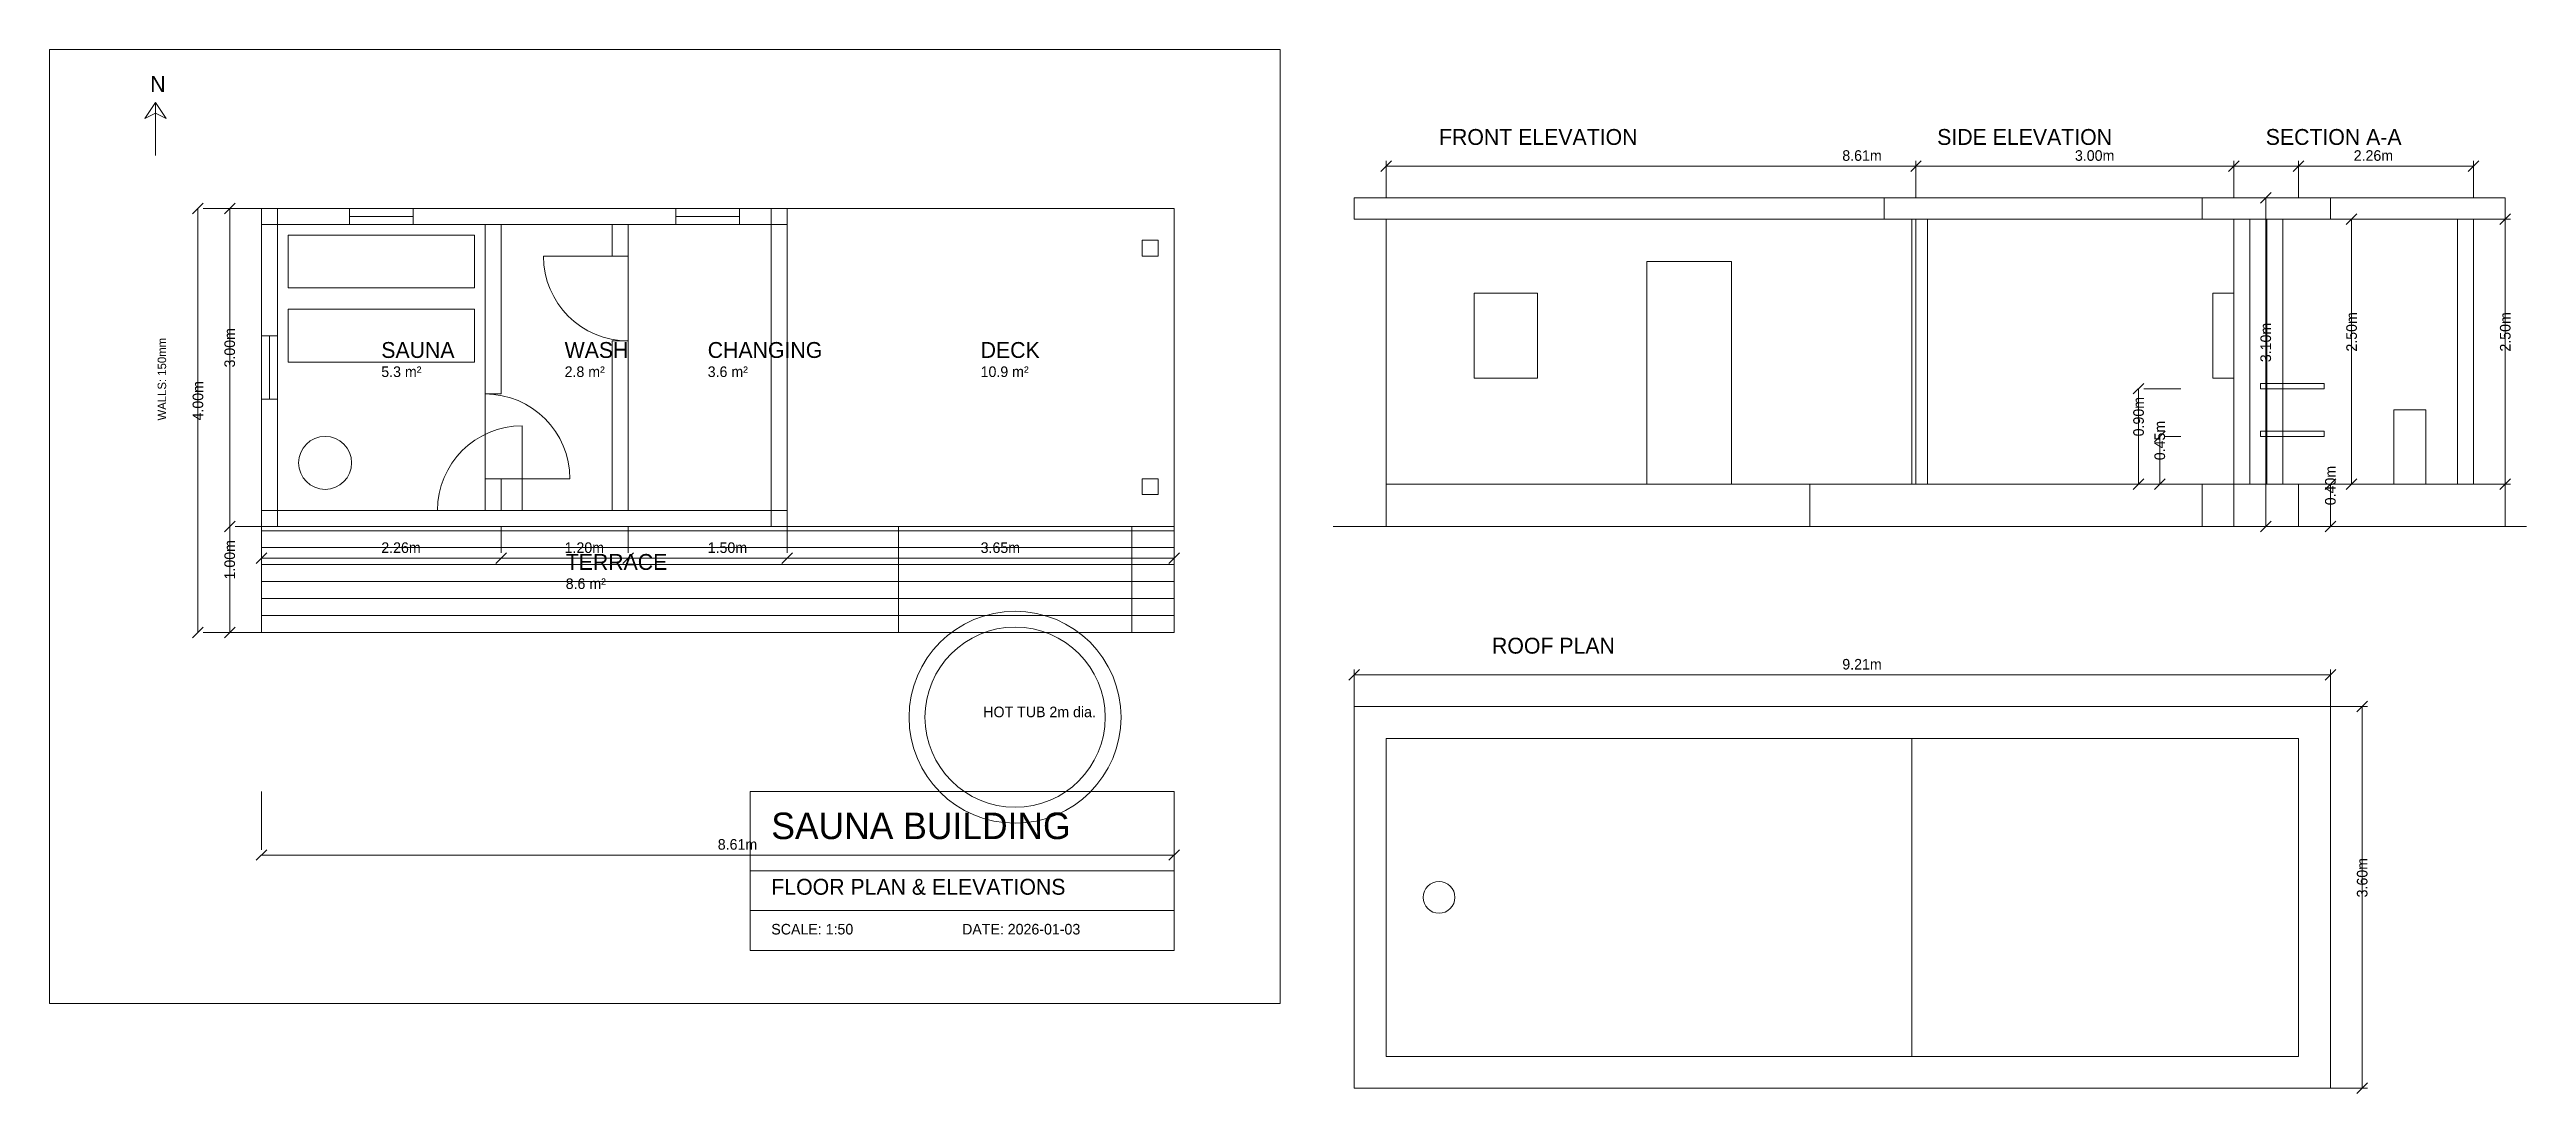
# Model space of a CAD drawing. Header units: metres. Extents: x -2 to 21.4, y -4.3 to 5.5.
import ezdxf

# ---------------------------------------------------------------- set-up
doc = ezdxf.new("R2010")
doc.units = ezdxf.units.M
doc.header["$MEASUREMENT"] = 0
for name, color, linetype, lineweight in [('A-ANNO', 7, 'CONTINUOUS', 0), ('A-ANNO-TTLB', 7, 'CONTINUOUS', 0), ('A-DECK', 30, 'CONTINUOUS', 0), ('A-DECK-PATT', 8, 'CONTINUOUS', 0), ('A-DIMS', 2, 'CONTINUOUS', 0), ('A-DOOR', 3, 'CONTINUOUS', 0), ('A-ELEV', 7, 'CONTINUOUS', 0), ('A-FIXT', 1, 'CONTINUOUS', 0), ('A-GLAZ', 4, 'CONTINUOUS', 0), ('A-PLMB-FIXT', 4, 'CONTINUOUS', 0), ('A-ROOF', 1, 'CONTINUOUS', 0), ('A-SECT', 7, 'CONTINUOUS', 0), ('A-TEXT', 7, 'CONTINUOUS', 0), ('A-WALL', 7, 'CONTINUOUS', 0), ('A-WALL-INTR', 8, 'CONTINUOUS', 0)]:
    doc.layers.add(name, color=color, linetype=linetype, lineweight=lineweight)

msp = doc.modelspace()

# ---------------------------------------------------------------- linework, layer by layer
at = {"layer": 'A-ANNO', "lineweight": 0}
msp.add_line((-1, 4.5), (-1, 5), dxfattribs=at)
msp.add_lwpolyline([(-1, 5), (-1.1, 4.85), (-1, 4.9), (-0.9, 4.85), (-1, 5)], dxfattribs=at)
at = {"layer": 'A-ANNO-TTLB', "lineweight": 0}
for p, q in [((4.61, -2.25), (8.61, -2.25)), ((4.61, -2.625), (8.61, -2.625))]:
    msp.add_line(p, q, dxfattribs=at)
for points in [[(-2, -3.5), (9.61, -3.5), (9.61, 5.5), (-2, 5.5), (-2, -3.5)], [(4.61, -3), (8.61, -3), (8.61, -1.5), (4.61, -1.5), (4.61, -3)]]:
    msp.add_lwpolyline(points, dxfattribs=at)
at = {"layer": 'A-DECK', "lineweight": 0}
for points in [[(10.61, 1), (10.61, 1.4), (19.22, 1.4), (19.22, 1)], [(14.61, 1), (14.61, 1.4), (18.61, 1.4), (18.61, 1)], [(18.31, 1), (18.31, 1.4), (21.17, 1.4), (21.17, 1)], [(0, 0), (8.61, 0), (8.61, 1), (0, 1), (0, 0)]]:
    msp.add_lwpolyline(points, dxfattribs=at)
at = {"layer": 'A-DECK-PATT', "lineweight": 0}
for p, q in [((0, 0.96), (8.61, 0.96)), ((0, 0.8), (8.61, 0.8)), ((0, 0.64), (8.61, 0.64)), ((0, 0.48), (8.61, 0.48)), ((0, 0.32), (8.61, 0.32)), ((0, 0.16), (8.61, 0.16))]:
    msp.add_line(p, q, dxfattribs=at)
at = {"layer": 'A-DIMS', "lineweight": 0}
for p, q in [((10.56, 4.35), (10.66, 4.45)), ((10.61, 4.1), (10.61, 4.45)), ((15.56, 4.35), (15.66, 4.45)), ((15.61, 4.1), (15.61, 4.45)), ((18.56, 4.35), (18.66, 4.45)), ((18.56, 4.35), (18.66, 4.45)), ((18.61, 4.1), (18.61, 4.45)), ((18.61, 4.1), (18.61, 4.45)), ((19.17, 4.35), (19.27, 4.45)), ((19.22, 4.1), (19.22, 4.45)), ((20.82, 4.35), (20.92, 4.45)), ((20.87, 4.1), (20.87, 4.45)), ((10.61, 4.4), (19.22, 4.4)), ((15.61, 4.4), (18.61, 4.4)), ((18.61, 4.4), (20.87, 4.4)), ((-0.65, 3.95), (-0.55, 4.05)), ((-0.6, 0), (-0.6, 4)), ((0, 4), (-0.55, 4)), ((-0.35, 3.95), (-0.25, 4.05)), ((-0.3, 1), (-0.3, 4)), ((0, 4), (-0.25, 4)), ((18.61, 4.1), (18.96, 4.1)), ((18.86, 4.05), (18.96, 4.15)), ((18.91, 1), (18.91, 4.1)), ((19.22, 3.9), (19.77, 3.9)), ((19.67, 3.85), (19.77, 3.95)), ((19.72, 1.4), (19.72, 3.9)), ((20.87, 3.9), (21.22, 3.9)), ((21.12, 3.85), (21.22, 3.95)), ((21.17, 1.4), (21.17, 3.9)), ((17.66, 2.25), (17.76, 2.35)), ((17.71, 1.4), (17.71, 2.3)), ((18.11, 2.3), (17.76, 2.3)), ((17.86, 1.8), (17.96, 1.9)), ((17.91, 1.4), (17.91, 1.85)), ((18.11, 1.85), (17.96, 1.85)), ((17.66, 1.35), (17.76, 1.45)), ((17.86, 1.35), (17.96, 1.45)), ((19.47, 1.35), (19.57, 1.45)), ((19.67, 1.35), (19.77, 1.45)), ((21.12, 1.35), (21.22, 1.45)), ((18.11, 1.4), (17.76, 1.4)), ((18.11, 1.4), (17.96, 1.4)), ((19.22, 1.4), (19.57, 1.4)), ((19.22, 1.4), (19.77, 1.4)), ((19.52, 1), (19.52, 1.4)), ((20.87, 1.4), (21.22, 1.4)), ((-0.35, 0.95), (-0.25, 1.05)), ((-0.35, 0.95), (-0.25, 1.05)), ((-0.3, 0), (-0.3, 1)), ((0, 1), (-0.25, 1)), ((0, 1), (-0.25, 1)), ((0, 1), (0, 0.75)), ((2.26, 1), (2.26, 0.75)), ((2.26, 1), (2.26, 0.75)), ((3.46, 1), (3.46, 0.75)), ((3.46, 1), (3.46, 0.75)), ((4.96, 1), (4.96, 0.75)), ((4.96, 1), (4.96, 0.75)), ((8.61, 1), (8.61, 0.75)), ((18.61, 1), (18.96, 1)), ((18.86, 0.95), (18.96, 1.05)), ((19.22, 1), (19.57, 1)), ((19.47, 0.95), (19.57, 1.05)), ((-0.05, 0.65), (0.05, 0.75)), ((2.21, 0.65), (2.31, 0.75)), ((2.21, 0.65), (2.31, 0.75)), ((3.41, 0.65), (3.51, 0.75)), ((3.41, 0.65), (3.51, 0.75)), ((4.91, 0.65), (5.01, 0.75)), ((4.91, 0.65), (5.01, 0.75)), ((8.56, 0.65), (8.66, 0.75)), ((0, 0.7), (2.26, 0.7)), ((2.26, 0.7), (3.46, 0.7)), ((3.46, 0.7), (4.96, 0.7)), ((4.96, 0.7), (8.61, 0.7)), ((-0.65, -0.05), (-0.55, 0.05)), ((0, 0), (-0.55, 0)), ((-0.35, -0.05), (-0.25, 0.05)), ((0, 0), (-0.25, 0)), ((10.26, -0.45), (10.36, -0.35)), ((10.31, -0.7), (10.31, -0.35)), ((10.31, -0.4), (19.52, -0.4)), ((19.47, -0.45), (19.57, -0.35)), ((19.52, -0.7), (19.52, -0.35)), ((19.52, -0.7), (19.87, -0.7)), ((19.77, -0.75), (19.87, -0.65)), ((19.82, -4.3), (19.82, -0.7)), ((0, -1.5), (0, -2.05)), ((8.61, -1.5), (8.61, -2.05)), ((-0.05, -2.15), (0.05, -2.05)), ((0, -2.1), (8.61, -2.1)), ((8.56, -2.15), (8.66, -2.05)), ((19.52, -4.3), (19.87, -4.3)), ((19.77, -4.35), (19.87, -4.25))]:
    msp.add_line(p, q, dxfattribs=at)
at = {"layer": 'A-DOOR', "lineweight": 0}
for p, q in [((3.46, 3.55), (2.66, 3.55)), ((3.46, 3.55), (3.46, 2.75)), ((2.11, 1.45), (2.11, 2.25)), ((2.46, 1.15), (2.46, 1.95)), ((2.11, 1.45), (2.91, 1.45)), ((2.46, 1.15), (1.66, 1.15))]:
    msp.add_line(p, q, dxfattribs=at)
msp.add_lwpolyline([(13.07, 1.4), (13.07, 3.5), (13.87, 3.5), (13.87, 1.4)], dxfattribs=at)
for centre, start, end in [((3.46, 3.55), 180, 270), ((2.11, 1.45), 0, 90), ((2.46, 1.15), 90, 180)]:
    msp.add_arc(centre, 0.8, start, end, dxfattribs=at)
at = {"layer": 'A-ELEV', "lineweight": 0}
for p, q in [((10.11, 1), (19.72, 1)), ((15.11, 1), (20.11, 1))]:
    msp.add_line(p, q, dxfattribs=at)
at = {"layer": 'A-FIXT', "lineweight": 0}
for points in [[(0.25, 3.25), (2.01, 3.25), (2.01, 3.75), (0.25, 3.75), (0.25, 3.25)], [(0.25, 2.55), (2.01, 2.55), (2.01, 3.05), (0.25, 3.05), (0.25, 2.55)], [(18.86, 2.3), (19.46, 2.3), (19.46, 2.35), (18.86, 2.35), (18.86, 2.3)], [(18.86, 1.85), (19.46, 1.85), (19.46, 1.9), (18.86, 1.9), (18.86, 1.85)], [(20.12, 1.4), (20.12, 2.1), (20.42, 2.1), (20.42, 1.4), (20.12, 1.4)]]:
    msp.add_lwpolyline(points, dxfattribs=at)
for centre, radius in [((0.6, 1.6), 0.25), ((11.11, -2.5), 0.15)]:
    msp.add_circle(centre, radius, dxfattribs=at)
at = {"layer": 'A-GLAZ', "lineweight": 0}
for p, q in [((0.83, 3.925), (1.43, 3.925)), ((3.91, 3.925), (4.51, 3.925)), ((0.075, 2.2), (0.075, 2.8))]:
    msp.add_line(p, q, dxfattribs=at)
for points in [[(0.83, 3.85), (1.43, 3.85), (1.43, 4), (0.83, 4), (0.83, 3.85)], [(3.91, 3.85), (4.51, 3.85), (4.51, 4), (3.91, 4), (3.91, 3.85)], [(11.44, 2.4), (11.44, 3.2), (12.04, 3.2), (12.04, 2.4), (11.44, 2.4)], [(18.41, 2.4), (18.41, 3.2), (18.61, 3.2), (18.61, 2.4), (18.41, 2.4)], [(0, 2.2), (0.15, 2.2), (0.15, 2.8), (0, 2.8), (0, 2.2)]]:
    msp.add_lwpolyline(points, dxfattribs=at)
at = {"layer": 'A-PLMB-FIXT', "lineweight": 0}
msp.add_lwpolyline([(6.01, 1), (8.21, 1), (8.21, 0), (6.01, 0), (6.01, 1)], dxfattribs=at)
for radius in [1, 0.85]:
    msp.add_circle((7.11, -0.8), radius, dxfattribs=at)
at = {"layer": 'A-ROOF', "lineweight": 0}
for points in [[(10.31, 3.9), (10.31, 4.1), (19.52, 4.1), (19.52, 3.9), (10.31, 3.9)], [(15.31, 3.9), (15.31, 4.1), (18.91, 4.1), (18.91, 3.9), (15.31, 3.9)], [(18.31, 3.9), (18.31, 4.1), (21.17, 4.1), (21.17, 3.9), (18.31, 3.9)], [(10.31, -4.3), (19.52, -4.3), (19.52, -0.7), (10.31, -0.7), (10.31, -4.3)]]:
    msp.add_lwpolyline(points, dxfattribs=at)
at = {"layer": 'A-SECT', "lineweight": 0}
for p, q in [((18.76, 3.9), (20.72, 3.9)), ((18.11, 1), (21.37, 1))]:
    msp.add_line(p, q, dxfattribs=at)
for points in [[(18.61, 1.4), (18.61, 3.9), (18.76, 3.9), (18.76, 1.4), (18.61, 1.4)], [(20.72, 1.4), (20.72, 3.9), (20.87, 3.9), (20.87, 1.4), (20.72, 1.4)]]:
    msp.add_lwpolyline(points, dxfattribs=at)
at = {"layer": 'A-WALL', "lineweight": 0}
for points in [[(0, 3.85), (4.96, 3.85), (4.96, 4), (0, 4), (0, 3.85)], [(0, 1), (0.15, 1), (0.15, 4), (0, 4), (0, 1)], [(4.81, 1), (4.96, 1), (4.96, 4), (4.81, 4), (4.81, 1)], [(4.96, 1), (8.61, 1), (8.61, 4), (4.96, 4)], [(10.61, 1.4), (10.61, 3.9), (15.57, 3.9), (15.57, 1.4), (10.61, 1.4)], [(15.57, 1.4), (15.57, 3.9), (15.72, 3.9), (15.72, 1.4), (15.57, 1.4)], [(15.61, 1.4), (15.61, 3.9), (18.61, 3.9), (18.61, 1.4), (15.61, 1.4)], [(18.92, 1.4), (18.92, 3.9), (19.07, 3.9), (19.07, 1.4), (18.92, 1.4)], [(8.31, 3.55), (8.46, 3.55), (8.46, 3.7), (8.31, 3.7), (8.31, 3.55)], [(8.31, 1.3), (8.46, 1.3), (8.46, 1.45), (8.31, 1.45), (8.31, 1.3)], [(0, 1), (4.96, 1), (4.96, 1.15), (0, 1.15), (0, 1)], [(10.61, -4), (19.22, -4), (19.22, -1), (10.61, -1), (10.61, -4)]]:
    msp.add_lwpolyline(points, dxfattribs=at)
at = {"layer": 'A-WALL-INTR', "lineweight": 0}
for points in [[(2.11, 2.25), (2.26, 2.25), (2.26, 3.85), (2.11, 3.85), (2.11, 2.25)], [(3.31, 3.55), (3.46, 3.55), (3.46, 3.85), (3.31, 3.85), (3.31, 3.55)], [(3.31, 1.15), (3.46, 1.15), (3.46, 2.75), (3.31, 2.75), (3.31, 1.15)], [(2.11, 1.15), (2.26, 1.15), (2.26, 1.45), (2.11, 1.45), (2.11, 1.15)], [(10.61, -4), (15.57, -4), (15.57, -1), (10.61, -1), (10.61, -4)]]:
    msp.add_lwpolyline(points, dxfattribs=at)

# ---------------------------------------------------------------- texts
at = {"layer": 'A-ANNO', "lineweight": 0}
msp.add_text('N', height=0.15, dxfattribs=at).set_placement((-1.05, 5.1))
msp.add_text('WALLS: 150mm', height=0.08, rotation=90, dxfattribs=at).set_placement((-0.9, 2))
at = {"layer": 'A-ANNO-TTLB', "lineweight": 0}
for s, height, p in [('SAUNA BUILDING', 0.25, (4.81, -1.95)), ('FLOOR PLAN & ELEVATIONS', 0.15, (4.81, -2.475)), ('SCALE: 1:50', 0.1, (4.81, -2.85)), ('DATE: 2026-01-03', 0.1, (6.61, -2.85))]:
    msp.add_text(s, height=height, dxfattribs=at).set_placement(p)
at = {"layer": 'A-DIMS', "lineweight": 0}
for s, p in [('8.61m', (14.915, 4.45)), ('3.00m', (17.11, 4.45)), ('2.26m', (19.74, 4.45)), ('2.26m', (1.13, 0.75)), ('1.20m', (2.86, 0.75)), ('1.50m', (4.21, 0.75)), ('3.65m', (6.785, 0.75)), ('9.21m', (14.915, -0.35)), ('8.61m', (4.305, -2.05))]:
    msp.add_text(s, height=0.1, dxfattribs=at).set_placement(p)
for s, p in [('3.00m', (-0.25, 2.5)), ('3.10m', (18.96, 2.55)), ('2.50m', (19.77, 2.65)), ('2.50m', (21.22, 2.65)), ('4.00m', (-0.55, 2)), ('0.90m', (17.76, 1.85)), ('0.45m', (17.96, 1.625)), ('0.40m', (19.57, 1.2)), ('1.00m', (-0.25, 0.5)), ('3.60m', (19.87, -2.5))]:
    msp.add_text(s, height=0.1, rotation=90, dxfattribs=at).set_placement(p)
at = {"layer": 'A-TEXT', "lineweight": 0}
for s, height, p in [('FRONT ELEVATION', 0.15, (11.11, 4.6)), ('SIDE ELEVATION', 0.15, (15.81, 4.6)), ('SECTION A-A', 0.15, (18.91, 4.6)), ('SAUNA', 0.15, (1.13, 2.59)), ('WASH', 0.15, (2.86, 2.59)), ('CHANGING', 0.15, (4.21, 2.59)), ('DECK', 0.15, (6.785, 2.59)), ('5.3 m²', 0.1, (1.13, 2.41)), ('2.8 m²', 0.1, (2.86, 2.41)), ('3.6 m²', 0.1, (4.21, 2.41)), ('10.9 m²', 0.1, (6.785, 2.41)), ('TERRACE', 0.15, (2.87, 0.59)), ('8.6 m²', 0.1, (2.87, 0.41)), ('ROOF PLAN', 0.15, (11.61, -0.2)), ('HOT TUB^J2m dia.', 0.1, (6.81, -0.8))]:
    msp.add_text(s, height=height, dxfattribs=at).set_placement(p)

doc.saveas('drawing.dxf')
